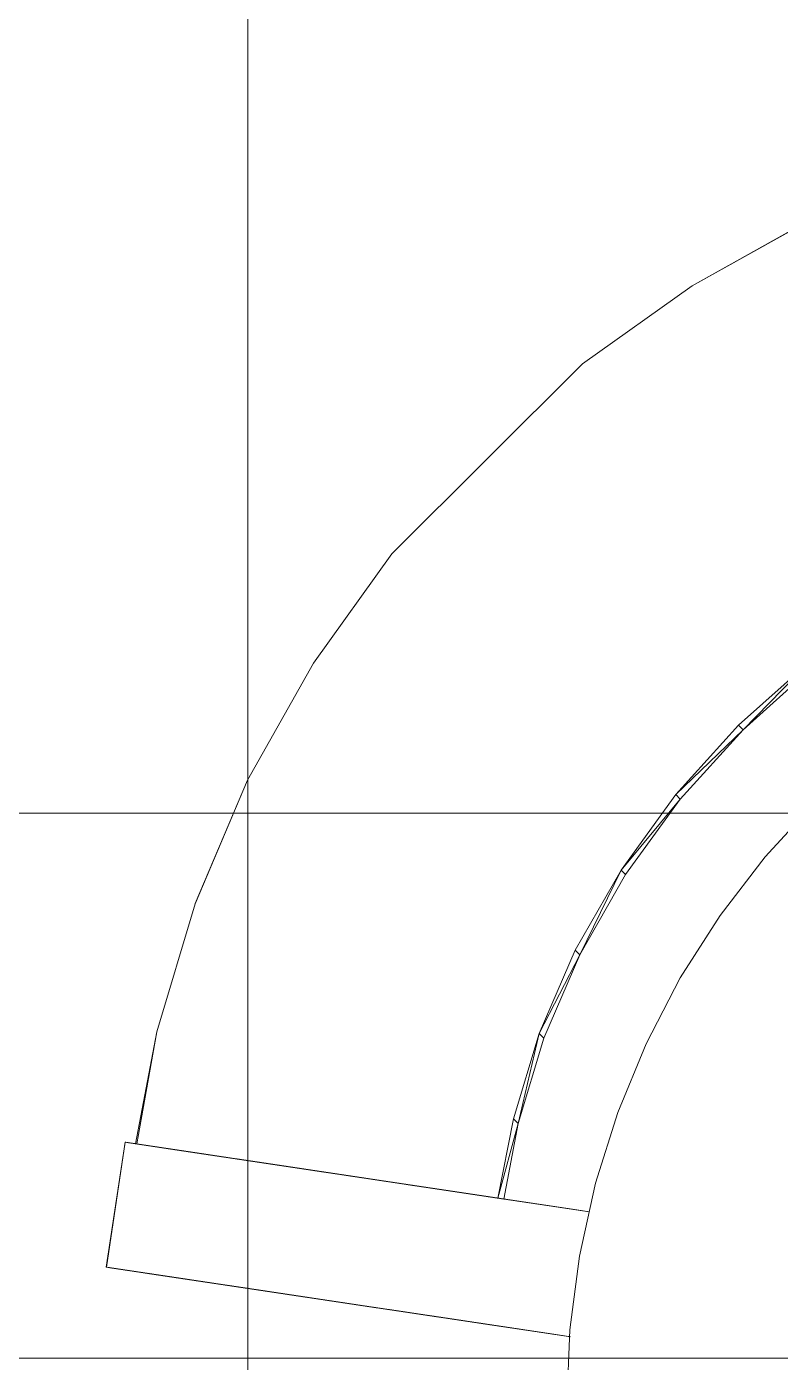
# Model space of a CAD drawing. Extents: x -566 to 72611, y -487 to 32334.
# Drawn here: x 16.07 to 22.78, y 230.1 to 242.01 of the extents above; entities that cross this region are included whole.
import ezdxf

# ---------------------------------------------------------------- set-up
doc = ezdxf.new("R2010")
doc.units = 0
doc.header["$LTSCALE"] = 0.5
doc.header["$MEASUREMENT"] = 0
doc.layers.add('ceilling', color=141, linetype='CONTINUOUS', lineweight=18)
doc.layers.add('floor', color=7, linetype='CONTINUOUS', lineweight=5, true_color=0xcfcfcf)
doc.layers.add('layout', color=7, linetype='CONTINUOUS', lineweight=5, true_color=0xcfcfcf)

msp = doc.modelspace()

# ---------------------------------------------------------------- hatches: boundary and pattern name
at = {"layer": 'floor'}
h = msp.add_hatch(dxfattribs=at)
h.set_pattern_fill('ANSI37', color=256, scale=100, angle=45)
h.set_pattern_definition([(90, (243.028, 267.632), (-12.5, 9e-16), []), (180, (243.028, 267.632), (-9e-16, -12.5), [])])
h.paths.add_polyline_path([(253.46925, 349.5), (154.11744, 349.5), (154.11744, 348.5), (101.14781, 348.5), (101.14781, 349.5), (0, 349.5), (0, 344.5), (36, 344.5, -0.33835703), (0, 308.66941), (0, 308.5), (0, 173.75), (253.46925, 173.75)])
h.paths.add_polyline_path([(36, 344.5), (0, 344.5), (0, 308.66941, 0.33835703)], flags=17)
h.paths.add_polyline_path([(253.46925, 173.75), (0, 173.75), (0, 173.74997), (0, 169.75), (253.46925, 169.75)])
h.paths.add_polyline_path([(253.46925, 169.75), (0, 169.75), (0, 149.21137), (36, 149.21137, -0.33835703), (0, 113.38078), (0, 113.21137), (0, 29.94998), (0, -5), (253.46925, -5)])
h.paths.add_polyline_path([(36, 149.21137), (0, 149.21137), (0, 113.38078, 0.33835703)], flags=17)
h.paths.add_polyline_path([(575.25, 169.75), (510, 169.75), (474.75, 169.75), (327.5, 169.75), (285.46925, 169.75), (285.46925, 165.75), (253.46925, 165.75), (253.46925, -5), (263.99725, -5), (263.99725, 95.99051), (287, 95.99051), (287, 97.5), (292, 97.5), (292, -5), (341.25, -5), (341.25, 13.02988), (341.25012, 15.02988), (346.24839, 15.02988, 0.36108524), (374.08728, 41.24999), (346.25012, 41.24999), (346.25012, 42.99999), (341.25, 42.99999), (341.25, 44.99999), (341.25, 97.5), (357.75, 97.5), (405.75, 97.5), (575.25, 97.5)])

# ---------------------------------------------------------------- linework, layer by layer
at = {"layer": 'ceilling'}
msp.add_line((0, 235), (533.5, 235), dxfattribs=at)
at = {"layer": 'layout'}
for points in [[(16.90216, 220.36827, -69.72025), (37.7076, 241.17631, -69.73263), (16.90078, 220.36948, -69.73263)], [(37.7076, 241.17631, -69.73263), (16.90216, 220.36827, -69.72025), (37.7089, 241.17501, -69.72025)], [(23.04318, 240.28575, -67.45901), (23.04318, 240.28575, -67.45901), (21.99685, 239.70241, -67.49301), (23.04263, 240.28366, -67.41885)], [(21.01945, 239.0063, -67.51612), (21.01945, 239.0063, -67.51612), (21.99685, 239.70241, -67.49301), (21.02141, 239.00481, -67.55636)], [(21.01945, 239.0063, -67.51612), (21.01945, 239.0063, -67.51612), (19.32067, 237.31314, -67.52867), (21.01977, 239.0049, -67.47594)], [(18.62122, 236.33791, -67.51794), (18.62122, 236.33791, -67.51794), (18.62271, 236.33767, -67.47775), (19.32067, 237.31314, -67.52867)], [(18.62122, 236.33791, -67.51794), (18.62122, 236.33791, -67.51794), (18.62301, 236.33607, -67.55817), (18.03433, 235.29317, -67.49601)], [(22.4106, 235.78494, -76.60426), (22.4106, 235.78494, -76.60426), (22.45124, 235.74411, -77.4938), (23.03294, 236.34154, -76.60138)], [(22.45124, 235.74411, -77.4938), (22.45124, 235.74411, -77.4938), (23.03294, 236.34154, -76.60138), (23.0735, 236.30079, -77.49094)], [(22.4106, 235.78494, -76.60426), (22.4106, 235.78494, -76.60426), (21.8511, 235.16517, -76.60138), (22.45124, 235.74411, -77.4938)], [(21.89166, 235.12442, -77.49094), (21.89166, 235.12442, -77.49094), (22.45124, 235.74411, -77.4938), (21.8511, 235.16517, -76.60138)], [(17.56744, 234.19272, -67.46316), (17.56744, 234.19272, -67.46316), (17.56929, 234.19354, -67.423), (18.03433, 235.29317, -67.49601)], [(21.8511, 235.16517, -76.60138), (21.8511, 235.16517, -76.60138), (21.36349, 234.49277, -76.5928), (21.89166, 235.12442, -77.49094)], [(21.40405, 234.45202, -77.48236), (21.40405, 234.45202, -77.48236), (21.89166, 235.12442, -77.49094), (21.36349, 234.49277, -76.5928)], [(23.09585, 235.0969, -80.51045), (23.09585, 235.0969, -80.51045), (22.64907, 234.61119, -80.51045), (23.09585, 235.0969, -79.38364)], [(22.64907, 234.61119, -79.38364), (22.64907, 234.61119, -79.38364), (23.09585, 235.0969, -79.38364), (22.64907, 234.61119, -80.51045)], [(22.64907, 234.61119, -80.51045), (22.64907, 234.61119, -80.51045), (22.24676, 234.08777, -80.51045), (22.64907, 234.61119, -79.38364)], [(22.24676, 234.08777, -79.38364), (22.24676, 234.08777, -79.38364), (22.64907, 234.61119, -79.38364), (22.24676, 234.08777, -80.51045)], [(20.95589, 233.77875, -76.57867), (20.95589, 233.77875, -76.57867), (20.99645, 233.738, -77.46822), (21.36349, 234.49277, -76.5928)], [(21.40405, 234.45202, -77.48236), (21.40405, 234.45202, -77.48236), (21.36349, 234.49277, -76.5928), (20.99645, 233.738, -77.46822)], [(17.56744, 234.19272, -67.46316), (17.56744, 234.19272, -67.46316), (17.56907, 234.19073, -67.50339), (17.2266, 233.0505, -67.41982)], [(22.24676, 234.08777, -80.51045), (22.24676, 234.08777, -80.51045), (21.89183, 233.53073, -80.51045), (22.24676, 234.08777, -79.38364)], [(21.89183, 233.53073, -79.38364), (21.89183, 233.53073, -79.38364), (22.24676, 234.08777, -79.38364), (21.89183, 233.53073, -80.51045)], [(20.95589, 233.77875, -76.57867), (20.95589, 233.77875, -76.57867), (20.63509, 233.03488, -76.55921), (20.99645, 233.738, -77.46822)], [(20.67565, 232.99413, -77.44877), (20.67565, 232.99413, -77.44877), (20.99645, 233.738, -77.46822), (20.63509, 233.03488, -76.55921)], [(21.89183, 233.53073, -80.51045), (21.89183, 233.53073, -80.51045), (21.58704, 232.94402, -80.51045), (21.89183, 233.53073, -79.38364)], [(21.58704, 232.94402, -79.38364), (21.58704, 232.94402, -79.38364), (21.89183, 233.53073, -79.38364), (21.58704, 232.94402, -80.51045)], [(17.04755, 232.05079, -67.09033), (17.04755, 232.05079, -67.09033), (17.03693, 232.05238, -67.06297), (17.2266, 233.0505, -67.41982)], [(20.4064, 232.27349, -76.53475), (20.4064, 232.27349, -76.53475), (20.44696, 232.23274, -77.42431), (20.63509, 233.03488, -76.55921)], [(20.67565, 232.99413, -77.44877), (20.67565, 232.99413, -77.44877), (20.63509, 233.03488, -76.55921), (20.44696, 232.23274, -77.42431)], [(21.58704, 232.94402, -80.51045), (21.58704, 232.94402, -80.51045), (21.33457, 232.33223, -80.51045), (21.58704, 232.94402, -79.38364)], [(21.33457, 232.33223, -79.38364), (21.33457, 232.33223, -79.38364), (21.58704, 232.94402, -79.38364), (21.33457, 232.33223, -80.51045)], [(21.33457, 232.33223, -80.51045), (21.33457, 232.33223, -80.51045), (21.13635, 231.69986, -80.51045), (21.33457, 232.33223, -79.38364)], [(21.13635, 231.69986, -79.38364), (21.13635, 231.69986, -79.38364), (21.33457, 232.33223, -79.38364), (21.13635, 231.69986, -80.51045)], [(20.4064, 232.27349, -76.53475), (20.4064, 232.27349, -76.53475), (20.26417, 231.5682, -91.33982), (20.44696, 232.23274, -77.42431)], [(20.31933, 231.55989, -91.07691), (20.31933, 231.55989, -91.07691), (20.44696, 232.23274, -77.42431), (20.26417, 231.5682, -91.33982)], [(16.77565, 230.95215, -67.34775), (16.77565, 230.95215, -67.34775), (16.7769, 230.95201, -67.30764), (16.94292, 232.06646, -67.34775)], [(16.94292, 232.06646, -67.34775), (16.94292, 232.06646, -67.34775), (17.95792, 231.91417, -67.56361), (17.03374, 232.05282, -67.56718)], [(17.86904, 231.9275, -67.42873), (17.86904, 231.9275, -67.42873), (17.95792, 231.91417, -67.56361), (16.94292, 232.06646, -67.34775)], [(17.77766, 231.94126, -67.29533), (17.77766, 231.94126, -67.29533), (17.86904, 231.9275, -67.42873), (16.94292, 232.06646, -67.34775)], [(16.94413, 232.06628, -67.30764), (16.94413, 232.06628, -67.30764), (17.77766, 231.94126, -67.29533), (16.94292, 232.06646, -67.34775)], [(16.94987, 232.06545, -67.2679), (16.94987, 232.06545, -67.2679), (17.77766, 231.94126, -67.29533), (16.94413, 232.06628, -67.30764)], [(17.68396, 231.95529, -67.16345), (17.68396, 231.95529, -67.16345), (17.77766, 231.94126, -67.29533), (16.94987, 232.06545, -67.2679)], [(16.9601, 232.06391, -67.22897), (16.9601, 232.06391, -67.22897), (17.68396, 231.95529, -67.16345), (16.94987, 232.06545, -67.2679)], [(16.97468, 232.06172, -67.19132), (16.97468, 232.06172, -67.19132), (17.68396, 231.95529, -67.16345), (16.9601, 232.06391, -67.22897)], [(16.99336, 232.05896, -67.15537), (16.99336, 232.05896, -67.15537), (17.68396, 231.95529, -67.16345), (16.97468, 232.06172, -67.19132)], [(17.65704, 231.95932, -67.12991), (17.65704, 231.95932, -67.12991), (17.68396, 231.95529, -67.16345), (16.99336, 232.05896, -67.15537)], [(17.01605, 232.05554, -67.12155), (17.01605, 232.05554, -67.12155), (17.65704, 231.95932, -67.12991), (16.99336, 232.05896, -67.15537)], [(17.62684, 231.96388, -67.099), (17.62684, 231.96388, -67.099), (17.65704, 231.95932, -67.12991), (17.01605, 232.05554, -67.12155)], [(17.0425, 232.05155, -67.09026), (17.0425, 232.05155, -67.09026), (17.62684, 231.96388, -67.099), (17.01605, 232.05554, -67.12155)], [(17.03374, 232.05282, -67.56718), (17.03374, 232.05282, -67.56718), (18.04438, 231.9012, -67.69993), (17.12184, 232.03959, -67.78764)], [(17.95792, 231.91417, -67.56361), (17.95792, 231.91417, -67.56361), (18.04438, 231.9012, -67.69993), (17.03374, 232.05282, -67.56718)], [(17.59361, 231.96888, -67.07101), (17.59361, 231.96888, -67.07101), (17.62684, 231.96388, -67.099), (17.0425, 232.05155, -67.09026)], [(17.07227, 232.04708, -67.06184), (17.07227, 232.04708, -67.06184), (17.59361, 231.96888, -67.07101), (17.0425, 232.05155, -67.09026)], [(17.55781, 231.97423, -67.0462), (17.55781, 231.97423, -67.0462), (17.59361, 231.96888, -67.07101), (17.07227, 232.04708, -67.06184)], [(17.10519, 232.04213, -67.03663), (17.10519, 232.04213, -67.03663), (17.55781, 231.97423, -67.0462), (17.07227, 232.04708, -67.06184)], [(17.51949, 231.98001, -67.0248), (17.51949, 231.98001, -67.0248), (17.55781, 231.97423, -67.0462), (17.10519, 232.04213, -67.03663)], [(17.14065, 232.03678, -67.01492), (17.14065, 232.03678, -67.01492), (17.51949, 231.98001, -67.0248), (17.10519, 232.04213, -67.03663)], [(17.12184, 232.03959, -67.78764), (17.12184, 232.03959, -67.78764), (18.2097, 231.87647, -67.97672), (17.20714, 232.02683, -68.00909)], [(18.12829, 231.88862, -67.83765), (18.12829, 231.88862, -67.83765), (18.2097, 231.87647, -67.97672), (17.12184, 232.03959, -67.78764)], [(18.04438, 231.9012, -67.69993), (18.04438, 231.9012, -67.69993), (18.12829, 231.88862, -67.83765), (17.12184, 232.03959, -67.78764)], [(17.47933, 231.98602, -67.00702), (17.47933, 231.98602, -67.00702), (17.51949, 231.98001, -67.0248), (17.14065, 232.03678, -67.01492)], [(17.16309, 232.03345, -67.00424), (17.16309, 232.03345, -67.00424), (17.47933, 231.98602, -67.00702), (17.14065, 232.03678, -67.01492)], [(17.43748, 231.99224, -66.99302), (17.43748, 231.99224, -66.99302), (17.47933, 231.98602, -67.00702), (17.16309, 232.03345, -67.00424)], [(17.21796, 232.02521, -66.983), (17.21796, 232.02521, -66.983), (17.43748, 231.99224, -66.99302), (17.16309, 232.03345, -67.00424)], [(17.16309, 232.03345, -67.00424), (17.16309, 232.03345, -67.00424), (17.1784, 232.03113, -66.99698), (17.21796, 232.02521, -66.983)], [(17.20714, 232.02683, -68.00909), (17.20714, 232.02683, -68.00909), (18.28861, 231.86459, -68.11711), (17.28954, 232.01447, -68.23151)], [(18.2097, 231.87647, -67.97672), (18.2097, 231.87647, -67.97672), (18.28861, 231.86459, -68.11711), (17.20714, 232.02683, -68.00909)], [(17.39438, 231.99877, -66.98292), (17.39438, 231.99877, -66.98292), (17.43748, 231.99224, -66.99302), (17.21796, 232.02521, -66.983)], [(17.26188, 232.01863, -66.97688), (17.26188, 232.01863, -66.97688), (17.39438, 231.99877, -66.98292), (17.21796, 232.02521, -66.983)], [(17.35046, 232.00535, -66.97684), (17.35046, 232.00535, -66.97684), (17.39438, 231.99877, -66.98292), (17.26188, 232.01863, -66.97688)], [(17.30611, 232.01201, -66.97481), (17.30611, 232.01201, -66.97481), (17.35046, 232.00535, -66.97684), (17.26188, 232.01863, -66.97688)], [(17.28954, 232.01447, -68.23151), (17.28954, 232.01447, -68.23151), (18.43871, 231.8421, -68.40167), (17.36923, 232.0025, -68.45486)], [(18.36498, 231.85311, -68.25877), (18.36498, 231.85311, -68.25877), (18.43871, 231.8421, -68.40167), (17.28954, 232.01447, -68.23151)], [(18.28861, 231.86459, -68.11711), (18.28861, 231.86459, -68.11711), (18.36498, 231.85311, -68.25877), (17.28954, 232.01447, -68.23151)], [(17.36923, 232.0025, -68.45486), (17.36923, 232.0025, -68.45486), (18.50981, 231.83141, -68.54575), (17.44593, 231.99101, -68.6791)], [(18.43871, 231.8421, -68.40167), (18.43871, 231.8421, -68.40167), (18.50981, 231.83141, -68.54575), (17.36923, 232.0025, -68.45486)], [(17.44593, 231.99101, -68.6791), (17.44593, 231.99101, -68.6791), (18.64424, 231.81124, -68.83732), (17.51993, 231.97992, -68.90421)], [(18.57836, 231.82111, -68.69098), (18.57836, 231.82111, -68.69098), (18.64424, 231.81124, -68.83732), (17.44593, 231.99101, -68.6791)], [(18.50981, 231.83141, -68.54575), (18.50981, 231.83141, -68.54575), (18.57836, 231.82111, -68.69098), (17.44593, 231.99101, -68.6791)], [(17.51993, 231.97992, -68.90421), (17.51993, 231.97992, -68.90421), (18.71608, 231.80042, -69.07613), (17.59103, 231.96923, -69.13014)], [(18.64424, 231.81124, -68.83732), (18.64424, 231.81124, -68.83732), (18.71608, 231.80042, -69.07613), (17.51993, 231.97992, -68.90421)], [(17.59103, 231.96923, -69.13014), (17.59103, 231.96923, -69.13014), (18.78494, 231.79007, -69.31577), (17.65919, 231.95906, -69.35687)], [(18.71608, 231.80042, -69.07613), (18.71608, 231.80042, -69.07613), (18.78494, 231.79007, -69.31577), (17.59103, 231.96923, -69.13014)], [(17.65919, 231.95906, -69.35687), (17.65919, 231.95906, -69.35687), (18.85038, 231.7803, -69.55508), (17.72456, 231.9492, -69.58437)], [(18.78494, 231.79007, -69.31577), (18.78494, 231.79007, -69.31577), (18.85038, 231.7803, -69.55508), (17.65919, 231.95906, -69.35687)], [(17.72456, 231.9492, -69.58437), (17.72456, 231.9492, -69.58437), (18.90358, 231.77228, -69.75571), (17.78729, 231.93981, -69.81377)], [(18.85038, 231.7803, -69.55508), (18.85038, 231.7803, -69.55508), (18.90358, 231.77228, -69.75571), (17.72456, 231.9492, -69.58437)], [(17.78729, 231.93981, -69.81377), (17.78729, 231.93981, -69.81377), (18.95578, 231.76447, -69.95543), (17.83901, 231.93206, -70.00896)], [(18.90358, 231.77228, -69.75571), (18.90358, 231.77228, -69.75571), (18.95578, 231.76447, -69.95543), (17.78729, 231.93981, -69.81377)], [(17.83901, 231.93206, -70.00896), (17.83901, 231.93206, -70.00896), (19.00738, 231.75676, -70.1553), (17.89044, 231.92434, -70.20546)], [(18.95578, 231.76447, -69.95543), (18.95578, 231.76447, -69.95543), (19.00738, 231.75676, -70.1553), (17.83901, 231.93206, -70.00896)], [(17.89044, 231.92434, -70.20546), (17.89044, 231.92434, -70.20546), (19.05821, 231.74913, -70.35532), (17.94114, 231.91676, -70.40212)], [(19.00738, 231.75676, -70.1553), (19.00738, 231.75676, -70.1553), (19.05821, 231.74913, -70.35532), (17.89044, 231.92434, -70.20546)], [(17.94114, 231.91676, -70.40212), (17.94114, 231.91676, -70.40212), (19.10847, 231.74163, -70.55549), (17.99131, 231.90917, -70.59894)], [(19.05821, 231.74913, -70.35532), (19.05821, 231.74913, -70.35532), (19.10847, 231.74163, -70.55549), (17.94114, 231.91676, -70.40212)], [(17.99131, 231.90917, -70.59894), (17.99131, 231.90917, -70.59894), (19.15804, 231.73414, -70.75581), (18.04067, 231.90181, -70.7959)], [(19.10847, 231.74163, -70.55549), (19.10847, 231.74163, -70.55549), (19.15804, 231.73414, -70.75581), (17.99131, 231.90917, -70.59894)], [(18.04067, 231.90181, -70.7959), (18.04067, 231.90181, -70.7959), (19.20692, 231.72682, -70.95628), (18.08951, 231.89445, -70.99301)], [(19.15804, 231.73414, -70.75581), (19.15804, 231.73414, -70.75581), (19.20692, 231.72682, -70.95628), (18.04067, 231.90181, -70.7959)], [(18.08951, 231.89445, -70.99301), (18.08951, 231.89445, -70.99301), (19.2552, 231.71958, -71.1569), (18.13761, 231.88721, -71.19027)], [(19.20692, 231.72682, -70.95628), (19.20692, 231.72682, -70.95628), (19.2552, 231.71958, -71.1569), (18.08951, 231.89445, -70.99301)], [(19.17293, 231.7319, -96.8737), (19.17293, 231.7319, -96.8737), (18.09235, 231.89401, -96.69225), (19.27125, 231.71713, -96.34516)], [(18.19076, 231.87932, -96.16259), (18.19076, 231.87932, -96.16259), (19.27125, 231.71713, -96.34516), (18.09235, 231.89401, -96.69225)], [(18.13761, 231.88721, -71.19027), (18.13761, 231.88721, -71.19027), (19.3027, 231.71244, -71.35767), (18.18503, 231.88015, -71.38766)], [(19.2552, 231.71958, -71.1569), (19.2552, 231.71958, -71.1569), (19.3027, 231.71244, -71.35767), (18.13761, 231.88721, -71.19027)], [(18.18503, 231.88015, -71.38766), (18.18503, 231.88015, -71.38766), (19.34964, 231.70542, -71.55856), (18.23179, 231.87314, -71.58521)], [(19.3027, 231.71244, -71.35767), (19.3027, 231.71244, -71.35767), (19.34964, 231.70542, -71.55856), (18.18503, 231.88015, -71.38766)], [(19.37052, 231.70227, -95.81737), (19.37052, 231.70227, -95.81737), (19.27125, 231.71713, -96.34516), (18.19076, 231.87932, -96.16259)], [(18.29055, 231.86429, -95.63255), (18.29055, 231.86429, -95.63255), (19.37052, 231.70227, -95.81737), (18.19076, 231.87932, -96.16259)], [(18.23179, 231.87314, -71.58521), (18.23179, 231.87314, -71.58521), (19.39589, 231.69841, -71.75961), (18.27796, 231.86621, -71.78289)], [(19.34964, 231.70542, -71.55856), (19.34964, 231.70542, -71.55856), (19.39589, 231.69841, -71.75961), (18.23179, 231.87314, -71.58521)], [(18.27796, 231.86621, -71.78289), (18.27796, 231.86621, -71.78289), (19.44132, 231.69162, -71.9604), (18.32347, 231.85933, -71.98071)], [(19.39589, 231.69841, -71.75961), (19.39589, 231.69841, -71.75961), (19.44132, 231.69162, -71.9604), (18.27796, 231.86621, -71.78289)], [(19.47109, 231.68715, -95.28979), (19.47109, 231.68715, -95.28979), (19.37052, 231.70227, -95.81737), (18.29055, 231.86429, -95.63255)], [(18.3916, 231.84912, -95.10271), (18.3916, 231.84912, -95.10271), (19.47109, 231.68715, -95.28979), (18.29055, 231.86429, -95.63255)], [(18.32347, 231.85933, -71.98071), (18.32347, 231.85933, -71.98071), (19.44132, 231.69162, -71.9604), (18.36843, 231.85258, -72.17908)], [(18.36843, 231.85258, -72.17908), (18.36843, 231.85258, -72.17908), (19.68042, 231.65576, -73.02425), (18.60723, 231.81677, -73.24213)], [(19.44132, 231.69162, -71.9604), (19.44132, 231.69162, -71.9604), (19.68042, 231.65576, -73.02425), (18.36843, 231.85258, -72.17908)], [(19.57291, 231.67189, -94.76241), (19.57291, 231.67189, -94.76241), (19.47109, 231.68715, -95.28979), (18.3916, 231.84912, -95.10271)], [(18.49372, 231.83382, -94.5731), (18.49372, 231.83382, -94.5731), (19.57291, 231.67189, -94.76241), (18.3916, 231.84912, -95.10271)], [(19.67589, 231.65642, -94.23525), (19.67589, 231.65642, -94.23525), (19.57291, 231.67189, -94.76241), (18.49372, 231.83382, -94.5731)], [(18.59718, 231.8183, -94.04369), (18.59718, 231.8183, -94.04369), (19.67589, 231.65642, -94.23525), (18.49372, 231.83382, -94.5731)], [(19.78008, 231.64077, -93.70831), (19.78008, 231.64077, -93.70831), (19.67589, 231.65642, -94.23525), (18.59718, 231.8183, -94.04369)], [(18.59718, 231.8183, -94.04369), (18.59718, 231.8183, -94.04369), (19.78008, 231.64077, -93.70831), (18.70184, 231.80261, -93.5145)], [(18.60723, 231.81677, -73.24213), (18.60723, 231.81677, -73.24213), (20.38219, 231.55047, -76.14727), (19.30499, 231.71213, -76.3473)], [(19.68042, 231.65576, -73.02425), (19.68042, 231.65576, -73.02425), (20.38219, 231.55047, -76.14727), (18.60723, 231.81677, -73.24213)], [(19.88553, 231.62499, -93.18158), (19.88553, 231.62499, -93.18158), (19.78008, 231.64077, -93.70831), (18.70184, 231.80261, -93.5145)], [(18.80767, 231.7867, -92.98553), (18.80767, 231.7867, -92.98553), (19.88553, 231.62499, -93.18158), (18.70184, 231.80261, -93.5145)], [(19.99213, 231.60899, -92.65508), (19.99213, 231.60899, -92.65508), (19.88553, 231.62499, -93.18158), (18.80767, 231.7867, -92.98553)], [(18.91475, 231.77065, -92.45678), (18.91475, 231.77065, -92.45678), (19.99213, 231.60899, -92.65508), (18.80767, 231.7867, -92.98553)], [(20.09995, 231.59281, -92.1288), (20.09995, 231.59281, -92.1288), (19.99213, 231.60899, -92.65508), (18.91475, 231.77065, -92.45678)], [(19.02313, 231.75435, -91.92825), (19.02313, 231.75435, -91.92825), (20.09995, 231.59281, -92.1288), (18.91475, 231.77065, -92.45678)], [(20.20902, 231.5765, -91.60274), (20.20902, 231.5765, -91.60274), (20.09995, 231.59281, -92.1288), (19.02313, 231.75435, -91.92825)], [(19.13263, 231.73795, -91.39996), (19.13263, 231.73795, -91.39996), (20.20902, 231.5765, -91.60274), (19.02313, 231.75435, -91.92825)], [(20.31933, 231.55989, -91.07691), (20.31933, 231.55989, -91.07691), (20.20902, 231.5765, -91.60274), (19.13263, 231.73795, -91.39996)], [(19.24334, 231.72138, -90.87189), (19.24334, 231.72138, -90.87189), (20.31933, 231.55989, -91.07691), (19.13263, 231.73795, -91.39996)], [(20.4312, 231.5431, -90.54951), (20.4312, 231.5431, -90.54951), (20.31933, 231.55989, -91.07691), (19.24334, 231.72138, -90.87189)], [(19.35486, 231.70459, -90.34601), (19.35486, 231.70459, -90.34601), (20.4312, 231.5431, -90.54951), (19.24334, 231.72138, -90.87189)], [(19.30499, 231.71213, -76.3473), (19.30499, 231.71213, -76.3473), (21.06503, 231.44802, -79.80917), (19.97936, 231.61092, -79.9634)], [(20.38219, 231.55047, -76.14727), (20.38219, 231.55047, -76.14727), (21.06503, 231.44802, -79.80917), (19.30499, 231.71213, -76.3473)], [(20.54549, 231.52596, -89.99577), (20.54549, 231.52596, -89.99577), (20.4312, 231.5431, -90.54951), (19.35486, 231.70459, -90.34601)], [(19.46734, 231.68772, -89.80136), (19.46734, 231.68772, -89.80136), (20.54549, 231.52596, -89.99577), (19.35486, 231.70459, -90.34601)], [(20.65283, 231.50983, -89.4389), (20.65283, 231.50983, -89.4389), (20.54549, 231.52596, -89.99577), (19.46734, 231.68772, -89.80136)], [(19.57218, 231.67202, -89.25737), (19.57218, 231.67202, -89.25737), (20.65283, 231.50983, -89.4389), (19.46734, 231.68772, -89.80136)], [(20.75275, 231.49493, -88.8808), (20.75275, 231.49493, -88.8808), (20.65283, 231.50983, -89.4389), (19.57218, 231.67202, -89.25737)], [(19.66985, 231.65729, -88.71218), (19.66985, 231.65729, -88.71218), (20.75275, 231.49493, -88.8808), (19.57218, 231.67202, -89.25737)], [(20.84534, 231.48099, -88.32154), (20.84534, 231.48099, -88.32154), (20.75275, 231.49493, -88.8808), (19.66985, 231.65729, -88.71218)], [(19.76028, 231.64379, -88.16586), (19.76028, 231.64379, -88.16586), (20.84534, 231.48099, -88.32154), (19.66985, 231.65729, -88.71218)], [(20.93059, 231.46819, -87.76122), (20.93059, 231.46819, -87.76122), (20.84534, 231.48099, -88.32154), (19.76028, 231.64379, -88.16586)], [(19.84355, 231.63126, -87.61851), (19.84355, 231.63126, -87.61851), (20.93059, 231.46819, -87.76122), (19.76028, 231.64379, -88.16586)], [(21.00834, 231.45653, -87.19993), (21.00834, 231.45653, -87.19993), (20.93059, 231.46819, -87.76122), (19.84355, 231.63126, -87.61851)], [(19.91952, 231.6199, -87.07021), (19.91952, 231.6199, -87.07021), (21.00834, 231.45653, -87.19993), (19.84355, 231.63126, -87.61851)], [(21.0787, 231.44596, -86.63776), (21.0787, 231.44596, -86.63776), (21.00834, 231.45653, -87.19993), (19.91952, 231.6199, -87.07021)], [(19.98821, 231.60956, -86.52105), (19.98821, 231.60956, -86.52105), (21.0787, 231.44596, -86.63776), (19.91952, 231.6199, -87.07021)], [(21.13635, 231.69986, -80.51045), (21.13635, 231.69986, -80.51045), (20.99393, 231.05156, -80.51045), (21.13635, 231.69986, -79.38364)], [(20.99393, 231.05156, -79.38364), (20.99393, 231.05156, -79.38364), (21.13635, 231.69986, -79.38364), (20.99393, 231.05156, -80.51045)], [(20.99393, 231.05156, -80.51045), (20.99393, 231.05156, -80.51045), (20.90824, 230.39238, -80.51045), (20.99393, 231.05156, -79.38364)], [(20.90824, 230.39238, -79.38364), (20.90824, 230.39238, -79.38364), (20.99393, 231.05156, -79.38364), (20.90824, 230.39238, -80.51045)], [(16.77565, 230.95215, -67.34775), (16.77565, 230.95215, -67.34775), (16.8666, 230.93847, -67.56718), (17.79069, 230.7999, -67.56361)], [(17.70181, 230.81323, -67.42873), (17.70181, 230.81323, -67.42873), (16.77565, 230.95215, -67.34775), (17.79069, 230.7999, -67.56361)], [(17.61048, 230.82686, -67.29533), (17.61048, 230.82686, -67.29533), (16.77565, 230.95215, -67.34775), (17.70181, 230.81323, -67.42873)], [(16.7769, 230.95201, -67.30764), (16.7769, 230.95201, -67.30764), (16.77565, 230.95215, -67.34775), (17.61048, 230.82686, -67.29533)], [(16.78268, 230.95105, -67.2679), (16.78268, 230.95105, -67.2679), (16.7769, 230.95201, -67.30764), (17.61048, 230.82686, -67.29533)], [(17.51668, 230.84098, -67.16345), (17.51668, 230.84098, -67.16345), (16.78268, 230.95105, -67.2679), (17.61048, 230.82686, -67.29533)], [(16.79291, 230.94952, -67.22897), (16.79291, 230.94952, -67.22897), (16.78268, 230.95105, -67.2679), (17.51668, 230.84098, -67.16345)], [(16.80749, 230.94733, -67.19132), (16.80749, 230.94733, -67.19132), (16.79291, 230.94952, -67.22897), (17.51668, 230.84098, -67.16345)], [(16.82617, 230.94456, -67.15537), (16.82617, 230.94456, -67.15537), (16.80749, 230.94733, -67.19132), (17.51668, 230.84098, -67.16345)], [(17.4898, 230.84506, -67.12991), (17.4898, 230.84506, -67.12991), (16.82617, 230.94456, -67.15537), (17.51668, 230.84098, -67.16345)], [(16.84891, 230.94119, -67.12155), (16.84891, 230.94119, -67.12155), (16.82617, 230.94456, -67.15537), (17.4898, 230.84506, -67.12991)], [(17.45965, 230.84948, -67.099), (17.45965, 230.84948, -67.099), (16.84891, 230.94119, -67.12155), (17.4898, 230.84506, -67.12991)], [(16.87535, 230.9372, -67.09026), (16.87535, 230.9372, -67.09026), (16.84891, 230.94119, -67.12155), (17.45965, 230.84948, -67.099)], [(16.8666, 230.93847, -67.56718), (16.8666, 230.93847, -67.56718), (16.95461, 230.92532, -67.78764), (17.87715, 230.78693, -67.69993)], [(17.79069, 230.7999, -67.56361), (17.79069, 230.7999, -67.56361), (16.8666, 230.93847, -67.56718), (17.87715, 230.78693, -67.69993)], [(17.42647, 230.85452, -67.07101), (17.42647, 230.85452, -67.07101), (16.87535, 230.9372, -67.09026), (17.45965, 230.84948, -67.099)], [(16.90512, 230.93273, -67.06184), (16.90512, 230.93273, -67.06184), (16.87535, 230.9372, -67.09026), (17.42647, 230.85452, -67.07101)], [(17.39053, 230.85992, -67.0462), (17.39053, 230.85992, -67.0462), (16.90512, 230.93273, -67.06184), (17.42647, 230.85452, -67.07101)], [(16.93791, 230.92782, -67.03663), (16.93791, 230.92782, -67.03663), (16.90512, 230.93273, -67.06184), (17.39053, 230.85992, -67.0462)], [(17.35235, 230.86566, -67.0248), (17.35235, 230.86566, -67.0248), (16.93791, 230.92782, -67.03663), (17.39053, 230.85992, -67.0462)], [(16.97342, 230.92251, -67.01492), (16.97342, 230.92251, -67.01492), (16.93791, 230.92782, -67.03663), (17.35235, 230.86566, -67.0248)], [(16.95461, 230.92532, -67.78764), (16.95461, 230.92532, -67.78764), (17.03986, 230.91252, -68.0091), (18.04251, 230.76208, -67.97672)], [(17.87715, 230.78693, -67.69993), (17.87715, 230.78693, -67.69993), (16.95461, 230.92532, -67.78764), (17.96115, 230.77426, -67.83765)], [(18.04251, 230.76208, -67.97672), (18.04251, 230.76208, -67.97672), (16.95461, 230.92532, -67.78764), (17.96115, 230.77426, -67.83765)], [(17.31214, 230.87162, -67.00702), (17.31214, 230.87162, -67.00702), (16.97342, 230.92251, -67.01492), (17.35235, 230.86566, -67.0248)], [(16.99594, 230.91909, -67.00424), (16.99594, 230.91909, -67.00424), (16.97342, 230.92251, -67.01492), (17.31214, 230.87162, -67.00702)], [(17.27025, 230.87798, -66.99302), (17.27025, 230.87798, -66.99302), (16.99594, 230.91909, -67.00424), (17.31214, 230.87162, -67.00702)], [(17.05069, 230.9109, -66.983), (17.05069, 230.9109, -66.983), (16.99594, 230.91909, -67.00424), (17.27025, 230.87798, -66.99302)], [(17.03986, 230.91252, -68.0091), (17.03986, 230.91252, -68.0091), (17.12239, 230.90011, -68.23151), (18.12147, 230.75024, -68.11711)], [(18.04251, 230.76208, -67.97672), (18.04251, 230.76208, -67.97672), (17.03986, 230.91252, -68.0091), (18.12147, 230.75024, -68.11711)], [(17.22719, 230.88438, -66.98292), (17.22719, 230.88438, -66.98292), (17.05069, 230.9109, -66.983), (17.27025, 230.87798, -66.99302)], [(17.09461, 230.90432, -66.97688), (17.09461, 230.90432, -66.97688), (17.05069, 230.9109, -66.983), (17.22719, 230.88438, -66.98292)], [(17.18331, 230.891, -66.97684), (17.18331, 230.891, -66.97684), (17.09461, 230.90432, -66.97688), (17.22719, 230.88438, -66.98292)], [(17.13896, 230.89766, -66.97481), (17.13896, 230.89766, -66.97481), (17.09461, 230.90432, -66.97688), (17.18331, 230.891, -66.97684)], [(17.12239, 230.90011, -68.23151), (17.12239, 230.90011, -68.23151), (17.20195, 230.88819, -68.45486), (18.27152, 230.72771, -68.40167)], [(18.19783, 230.73876, -68.25877), (18.19783, 230.73876, -68.25877), (17.12239, 230.90011, -68.23151), (18.27152, 230.72771, -68.40167)], [(18.12147, 230.75024, -68.11711), (18.12147, 230.75024, -68.11711), (17.12239, 230.90011, -68.23151), (18.19783, 230.73876, -68.25877)], [(17.20195, 230.88819, -68.45486), (17.20195, 230.88819, -68.45486), (17.27879, 230.87666, -68.6791), (18.34266, 230.71706, -68.54575)], [(18.27152, 230.72771, -68.40167), (18.27152, 230.72771, -68.40167), (17.20195, 230.88819, -68.45486), (18.34266, 230.71706, -68.54575)], [(17.27879, 230.87666, -68.6791), (17.27879, 230.87666, -68.6791), (17.35274, 230.86553, -68.90421), (18.47706, 230.69685, -68.83732)], [(18.41122, 230.70675, -68.69098), (18.41122, 230.70675, -68.69098), (17.27879, 230.87666, -68.6791), (18.47706, 230.69685, -68.83732)], [(18.34266, 230.71706, -68.54575), (18.34266, 230.71706, -68.54575), (17.27879, 230.87666, -68.6791), (18.41122, 230.70675, -68.69098)], [(17.35274, 230.86553, -68.90421), (17.35274, 230.86553, -68.90421), (17.42375, 230.85492, -69.13013), (18.54893, 230.68606, -69.07613)], [(18.47706, 230.69685, -68.83732), (18.47706, 230.69685, -68.83732), (17.35274, 230.86553, -68.90421), (18.54893, 230.68606, -69.07613)], [(17.42375, 230.85492, -69.13013), (17.42375, 230.85492, -69.13013), (17.492, 230.84466, -69.35687), (18.6177, 230.67581, -69.31577)], [(18.54893, 230.68606, -69.07613), (18.54893, 230.68606, -69.07613), (17.42375, 230.85492, -69.13013), (18.6177, 230.67581, -69.31577)], [(17.492, 230.84466, -69.35687), (17.492, 230.84466, -69.35687), (17.55732, 230.83493, -69.58437), (18.68324, 230.66594, -69.55508)], [(18.6177, 230.67581, -69.31577), (18.6177, 230.67581, -69.31577), (17.492, 230.84466, -69.35687), (18.68324, 230.66594, -69.55508)], [(17.55732, 230.83493, -69.58437), (17.55732, 230.83493, -69.58437), (17.62014, 230.82546, -69.81377), (18.73635, 230.65801, -69.75571)], [(18.68324, 230.66594, -69.55508), (18.68324, 230.66594, -69.55508), (17.55732, 230.83493, -69.58437), (18.73635, 230.65801, -69.75571)], [(17.62014, 230.82546, -69.81377), (17.62014, 230.82546, -69.81377), (17.67187, 230.8177, -70.00895), (18.78864, 230.65012, -69.95543)], [(18.73635, 230.65801, -69.75571), (18.73635, 230.65801, -69.75571), (17.62014, 230.82546, -69.81377), (18.78864, 230.65012, -69.95543)], [(17.67187, 230.8177, -70.00895), (17.67187, 230.8177, -70.00895), (17.72325, 230.80994, -70.20546), (18.84019, 230.64236, -70.1553)], [(18.78864, 230.65012, -69.95543), (18.78864, 230.65012, -69.95543), (17.67187, 230.8177, -70.00895), (18.84019, 230.64236, -70.1553)], [(17.72325, 230.80994, -70.20546), (17.72325, 230.80994, -70.20546), (17.77395, 230.80236, -70.40212), (18.89106, 230.63478, -70.35532)], [(18.84019, 230.64236, -70.1553), (18.84019, 230.64236, -70.1553), (17.72325, 230.80994, -70.20546), (18.89106, 230.63478, -70.35532)], [(17.77395, 230.80236, -70.40212), (17.77395, 230.80236, -70.40212), (17.82404, 230.79486, -70.59894), (18.94128, 230.62724, -70.55549)], [(18.89106, 230.63478, -70.35532), (18.89106, 230.63478, -70.35532), (17.77395, 230.80236, -70.40212), (18.94128, 230.62724, -70.55549)], [(17.82404, 230.79486, -70.59894), (17.82404, 230.79486, -70.59894), (17.87348, 230.78741, -70.7959), (18.99089, 230.61978, -70.75581)], [(18.94128, 230.62724, -70.55549), (18.94128, 230.62724, -70.55549), (17.82404, 230.79486, -70.59894), (18.99089, 230.61978, -70.75581)], [(17.87348, 230.78741, -70.7959), (17.87348, 230.78741, -70.7959), (17.92223, 230.78014, -70.99301), (19.03978, 230.61246, -70.95628)], [(18.99089, 230.61978, -70.75581), (18.99089, 230.61978, -70.75581), (17.87348, 230.78741, -70.7959), (19.03978, 230.61246, -70.95628)], [(17.92223, 230.78014, -70.99301), (17.92223, 230.78014, -70.99301), (17.97034, 230.7729, -71.19027), (19.08801, 230.60519, -71.1569)], [(19.03978, 230.61246, -70.95628), (19.03978, 230.61246, -70.95628), (17.92223, 230.78014, -70.99301), (19.08801, 230.60519, -71.1569)], [(19.00578, 230.61755, -96.8737), (19.00578, 230.61755, -96.8737), (19.10397, 230.60282, -96.34516), (17.92521, 230.77965, -96.69225)], [(18.02357, 230.76492, -96.16259), (18.02357, 230.76492, -96.16259), (17.92521, 230.77965, -96.69225), (19.10397, 230.60282, -96.34516)], [(17.97034, 230.7729, -71.19027), (17.97034, 230.7729, -71.19027), (18.01784, 230.76576, -71.38766), (19.13555, 230.59809, -71.35767)], [(19.08801, 230.60519, -71.1569), (19.08801, 230.60519, -71.1569), (17.97034, 230.7729, -71.19027), (19.13555, 230.59809, -71.35767)], [(18.01784, 230.76576, -71.38766), (18.01784, 230.76576, -71.38766), (18.06465, 230.75879, -71.58521), (19.18245, 230.59103, -71.55856)], [(19.13555, 230.59809, -71.35767), (19.13555, 230.59809, -71.35767), (18.01784, 230.76576, -71.38766), (19.18245, 230.59103, -71.55856)], [(19.20338, 230.58792, -95.81737), (19.20338, 230.58792, -95.81737), (18.02357, 230.76492, -96.16259), (19.10397, 230.60282, -96.34516)], [(18.12341, 230.74993, -95.63255), (18.12341, 230.74993, -95.63255), (18.02357, 230.76492, -96.16259), (19.20338, 230.58792, -95.81737)], [(18.06465, 230.75879, -71.58521), (18.06465, 230.75879, -71.58521), (18.11077, 230.75182, -71.78289), (19.22866, 230.58415, -71.75961)], [(19.18245, 230.59103, -71.55856), (19.18245, 230.59103, -71.55856), (18.06465, 230.75879, -71.58521), (19.22866, 230.58415, -71.75961)], [(18.11077, 230.75182, -71.78289), (18.11077, 230.75182, -71.78289), (18.15624, 230.74507, -71.98071), (19.27417, 230.57726, -71.9604)], [(19.22866, 230.58415, -71.75961), (19.22866, 230.58415, -71.75961), (18.11077, 230.75182, -71.78289), (19.27417, 230.57726, -71.9604)], [(19.30394, 230.57279, -95.28979), (19.30394, 230.57279, -95.28979), (18.12341, 230.74993, -95.63255), (19.20338, 230.58792, -95.81737)], [(18.22432, 230.73481, -95.10271), (18.22432, 230.73481, -95.10271), (18.12341, 230.74993, -95.63255), (19.30394, 230.57279, -95.28979)], [(18.15624, 230.74507, -71.98071), (18.15624, 230.74507, -71.98071), (18.20115, 230.73827, -72.17908), (19.27417, 230.57726, -71.9604)], [(18.20115, 230.73827, -72.17908), (18.20115, 230.73827, -72.17908), (18.44008, 230.70242, -73.24213), (19.51323, 230.54136, -73.02425)], [(19.27417, 230.57726, -71.9604), (19.27417, 230.57726, -71.9604), (18.20115, 230.73827, -72.17908), (19.51323, 230.54136, -73.02425)], [(18.44008, 230.70242, -73.24213), (18.44008, 230.70242, -73.24213), (18.20115, 230.73827, -72.17908), (19.1378, 230.59774, -76.34729)], [(19.40563, 230.55758, -94.76241), (19.40563, 230.55758, -94.76241), (18.22432, 230.73481, -95.10271), (19.30394, 230.57279, -95.28979)], [(18.32657, 230.71947, -94.5731), (18.32657, 230.71947, -94.5731), (18.22432, 230.73481, -95.10271), (19.40563, 230.55758, -94.76241)], [(19.50866, 230.54215, -94.23525), (19.50866, 230.54215, -94.23525), (18.32657, 230.71947, -94.5731), (19.40563, 230.55758, -94.76241)], [(18.42999, 230.70391, -94.04369), (18.42999, 230.70391, -94.04369), (18.32657, 230.71947, -94.5731), (19.50866, 230.54215, -94.23525)], [(19.61285, 230.5265, -93.70831), (19.61285, 230.5265, -93.70831), (18.42999, 230.70391, -94.04369), (19.50866, 230.54215, -94.23525)], [(18.53465, 230.68821, -93.5145), (18.53465, 230.68821, -93.5145), (18.42999, 230.70391, -94.04369), (19.61285, 230.5265, -93.70831)], [(18.44008, 230.70242, -73.24213), (18.44008, 230.70242, -73.24213), (19.1378, 230.59774, -76.34729), (20.21492, 230.43616, -76.14727)], [(19.51323, 230.54136, -73.02425), (19.51323, 230.54136, -73.02425), (18.44008, 230.70242, -73.24213), (20.21492, 230.43616, -76.14727)], [(19.71825, 230.51068, -93.18159), (19.71825, 230.51068, -93.18159), (18.53465, 230.68821, -93.5145), (19.61285, 230.5265, -93.70831)], [(18.64053, 230.67234, -92.98553), (18.64053, 230.67234, -92.98553), (18.53465, 230.68821, -93.5145), (19.71825, 230.51068, -93.18159)], [(19.82499, 230.49463, -92.65508), (19.82499, 230.49463, -92.65508), (18.64053, 230.67234, -92.98553), (19.71825, 230.51068, -93.18159)], [(18.74761, 230.6563, -92.45678), (18.74761, 230.6563, -92.45678), (18.64053, 230.67234, -92.98553), (19.82499, 230.49463, -92.65508)], [(19.9328, 230.47846, -92.1288), (19.9328, 230.47846, -92.1288), (18.74761, 230.6563, -92.45678), (19.82499, 230.49463, -92.65508)], [(18.8559, 230.64008, -91.92825), (18.8559, 230.64008, -91.92825), (18.74761, 230.6563, -92.45678), (19.9328, 230.47846, -92.1288)], [(20.04183, 230.46211, -91.60274), (20.04183, 230.46211, -91.60274), (18.8559, 230.64008, -91.92825), (19.9328, 230.47846, -92.1288)], [(18.96544, 230.62356, -91.39996), (18.96544, 230.62356, -91.39996), (18.8559, 230.64008, -91.92825), (20.04183, 230.46211, -91.60274)], [(20.15206, 230.44558, -91.07691), (20.15206, 230.44558, -91.07691), (18.96544, 230.62356, -91.39996), (20.04183, 230.46211, -91.60274)], [(19.07615, 230.60698, -90.87189), (19.07615, 230.60698, -90.87189), (18.96544, 230.62356, -91.39996), (20.15206, 230.44558, -91.07691)], [(20.26393, 230.42879, -90.54951), (20.26393, 230.42879, -90.54951), (19.07615, 230.60698, -90.87189), (20.15206, 230.44558, -91.07691)], [(19.18772, 230.59024, -90.34601), (19.18772, 230.59024, -90.34601), (19.07615, 230.60698, -90.87189), (20.26393, 230.42879, -90.54951)], [(19.1378, 230.59774, -76.34729), (19.1378, 230.59774, -76.34729), (19.81209, 230.49661, -79.9634), (20.89788, 230.33367, -79.80917)], [(20.21492, 230.43616, -76.14727), (20.21492, 230.43616, -76.14727), (19.1378, 230.59774, -76.34729), (20.89788, 230.33367, -79.80917)], [(20.3783, 230.41157, -89.99577), (20.3783, 230.41157, -89.99577), (19.18772, 230.59024, -90.34601), (20.26393, 230.42879, -90.54951)], [(19.30019, 230.57336, -89.80136), (19.30019, 230.57336, -89.80136), (19.18772, 230.59024, -90.34601), (20.3783, 230.41157, -89.99577)], [(19.51323, 230.54136, -73.02425), (19.51323, 230.54136, -73.02425), (20.21492, 230.43616, -76.14727), (19.27417, 230.57726, -71.9604)], [(20.4856, 230.39556, -89.4389), (20.4856, 230.39556, -89.4389), (19.30019, 230.57336, -89.80136), (20.3783, 230.41157, -89.99577)], [(19.40499, 230.55763, -89.25737), (19.40499, 230.55763, -89.25737), (19.30019, 230.57336, -89.80136), (20.4856, 230.39556, -89.4389)], [(20.58556, 230.38053, -88.8808), (20.58556, 230.38053, -88.8808), (19.40499, 230.55763, -89.25737), (20.4856, 230.39556, -89.4389)], [(19.50262, 230.54303, -88.71218), (19.50262, 230.54303, -88.71218), (19.40499, 230.55763, -89.25737), (20.58556, 230.38053, -88.8808)], [(20.67819, 230.36663, -88.32154), (20.67819, 230.36663, -88.32154), (19.50262, 230.54303, -88.71218), (20.58556, 230.38053, -88.8808)], [(19.59309, 230.5294, -88.16586), (19.59309, 230.5294, -88.16586), (19.50262, 230.54303, -88.71218), (20.67819, 230.36663, -88.32154)], [(20.76332, 230.35388, -87.76123), (20.76332, 230.35388, -87.76123), (19.59309, 230.5294, -88.16586), (20.67819, 230.36663, -88.32154)], [(19.67627, 230.51695, -87.61851), (19.67627, 230.51695, -87.61851), (19.59309, 230.5294, -88.16586), (20.76332, 230.35388, -87.76123)], [(20.84119, 230.34217, -87.19993), (20.84119, 230.34217, -87.19993), (19.67627, 230.51695, -87.61851), (20.76332, 230.35388, -87.76123)], [(19.75233, 230.50551, -87.07021), (19.75233, 230.50551, -87.07021), (19.67627, 230.51695, -87.61851), (20.84119, 230.34217, -87.19993)], [(20.91156, 230.33161, -86.63776), (20.91156, 230.33161, -86.63776), (19.75233, 230.50551, -87.07021), (20.84119, 230.34217, -87.19993)], [(19.82106, 230.4952, -86.52105), (19.82106, 230.4952, -86.52105), (19.75233, 230.50551, -87.07021), (20.91156, 230.33161, -86.63776)], [(20.90824, 230.39238, -80.51045), (20.90824, 230.39238, -80.51045), (20.88003, 229.72703, -80.51045), (20.90824, 230.39238, -79.38364)], [(20.88003, 229.72703, -79.38364), (20.88003, 229.72703, -79.38364), (20.90824, 230.39238, -79.38364), (20.88003, 229.72703, -80.51045)]]:
    msp.add_3dface(points, dxfattribs=at)

doc.saveas('drawing.dxf')
